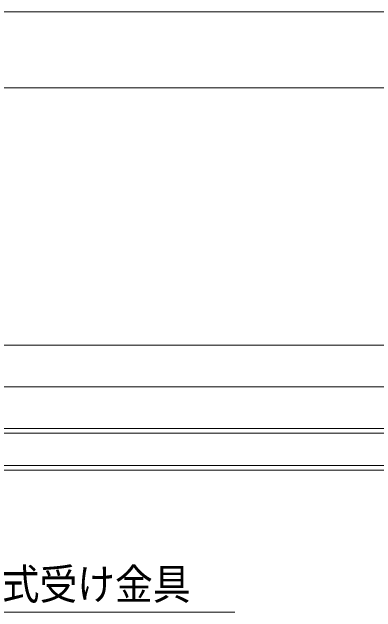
# Model space of a CAD drawing. Units: millimetres, scale not verified. Extents: x -6062 to 6062, y -3045 to 3045.
# Drawn here: x -5165 to -4779, y 916 to 1550 of the extents above; entities that cross this region are included whole.
import ezdxf
from ezdxf.enums import TextEntityAlignment as Align

# ---------------------------------------------------------------- set-up
doc = ezdxf.new("R2010")
doc.units = ezdxf.units.MM
doc.header["$LTSCALE"] = 20
for name, color, linetype, lineweight in [('0-0_2寸法-1', 7, 'Continuous', 9), ('0-2_2寸法-3', 7, 'Continuous', 9), ('0-4_3一般', 7, 'Continuous', 9)]:
    doc.layers.add(name, color=color, linetype=linetype, lineweight=lineweight)
doc.styles.add('ＭＳ ゴシック', font='')
doc.styles.get('ＭＳ ゴシック').set_extended_font_data('MS Gothic')

# ---------------------------------------------------------------- blocks, each defined once
blk = doc.blocks.new('グループ-107')
at = {"layer": '0-4_3一般'}
for p, q in [((19030, 23076.9), (-75990, 23076.9)), ((19030, 23076.9), (-75990, 23076.9)), ((19030, 22196.9), (-75990, 22196.9)), ((-52318, 22096.9), (-75682, 22096.9)), ((19030, 21316.9), (-75990, 21316.9)), ((-75682, 21416.9), (-52318, 21416.9))]:
    blk.add_line(p, q, dxfattribs=at)
for points in [[(19030, 23076.9), (19030, 23956.9), (-75990, 23956.9), (-75990, 23076.9)], [(19030, 21316.9), (19030, 22196.9), (-75990, 22196.9), (-75990, 21316.9)]]:
    blk.add_lwpolyline(points, dxfattribs=at)
blk = doc.blocks.new('グループ-108')
at = {"layer": '0-4_3一般'}
blk.add_blockref('グループ-107', (0, 0), dxfattribs=at)

msp = doc.modelspace()

# ---------------------------------------------------------------- linework, layer by layer
at = {"layer": '0-0_2寸法-1'}
for p, q in [((-848.21, 1550), (-5581.79, 1550)), ((-2048.21, 1470), (-5569.79, 1470))]:
    msp.add_line(p, q, dxfattribs=at)
at = {"layer": '0-2_2寸法-3'}
msp.add_lwpolyline([(-5432.59, 1087.84), (-5333.29, 915.84), (-4928.92, 915.84)], dxfattribs=at)

# ---------------------------------------------------------------- block references
at = {"layer": '0-4_3一般', "xscale": 0.05, "yscale": 0.05}
msp.add_blockref('グループ-108', (-1787.5, 0), dxfattribs=at)

# ---------------------------------------------------------------- texts
at = {"layer": '0-2_2寸法-3', "style": 'ＭＳ ゴシック', "width": 0.9}
msp.add_text('スライド式受け金具', height=32.55, dxfattribs=at).set_placement((-5335.22, 919.19), align=Align.BOTTOM_LEFT)

doc.saveas('drawing.dxf')
